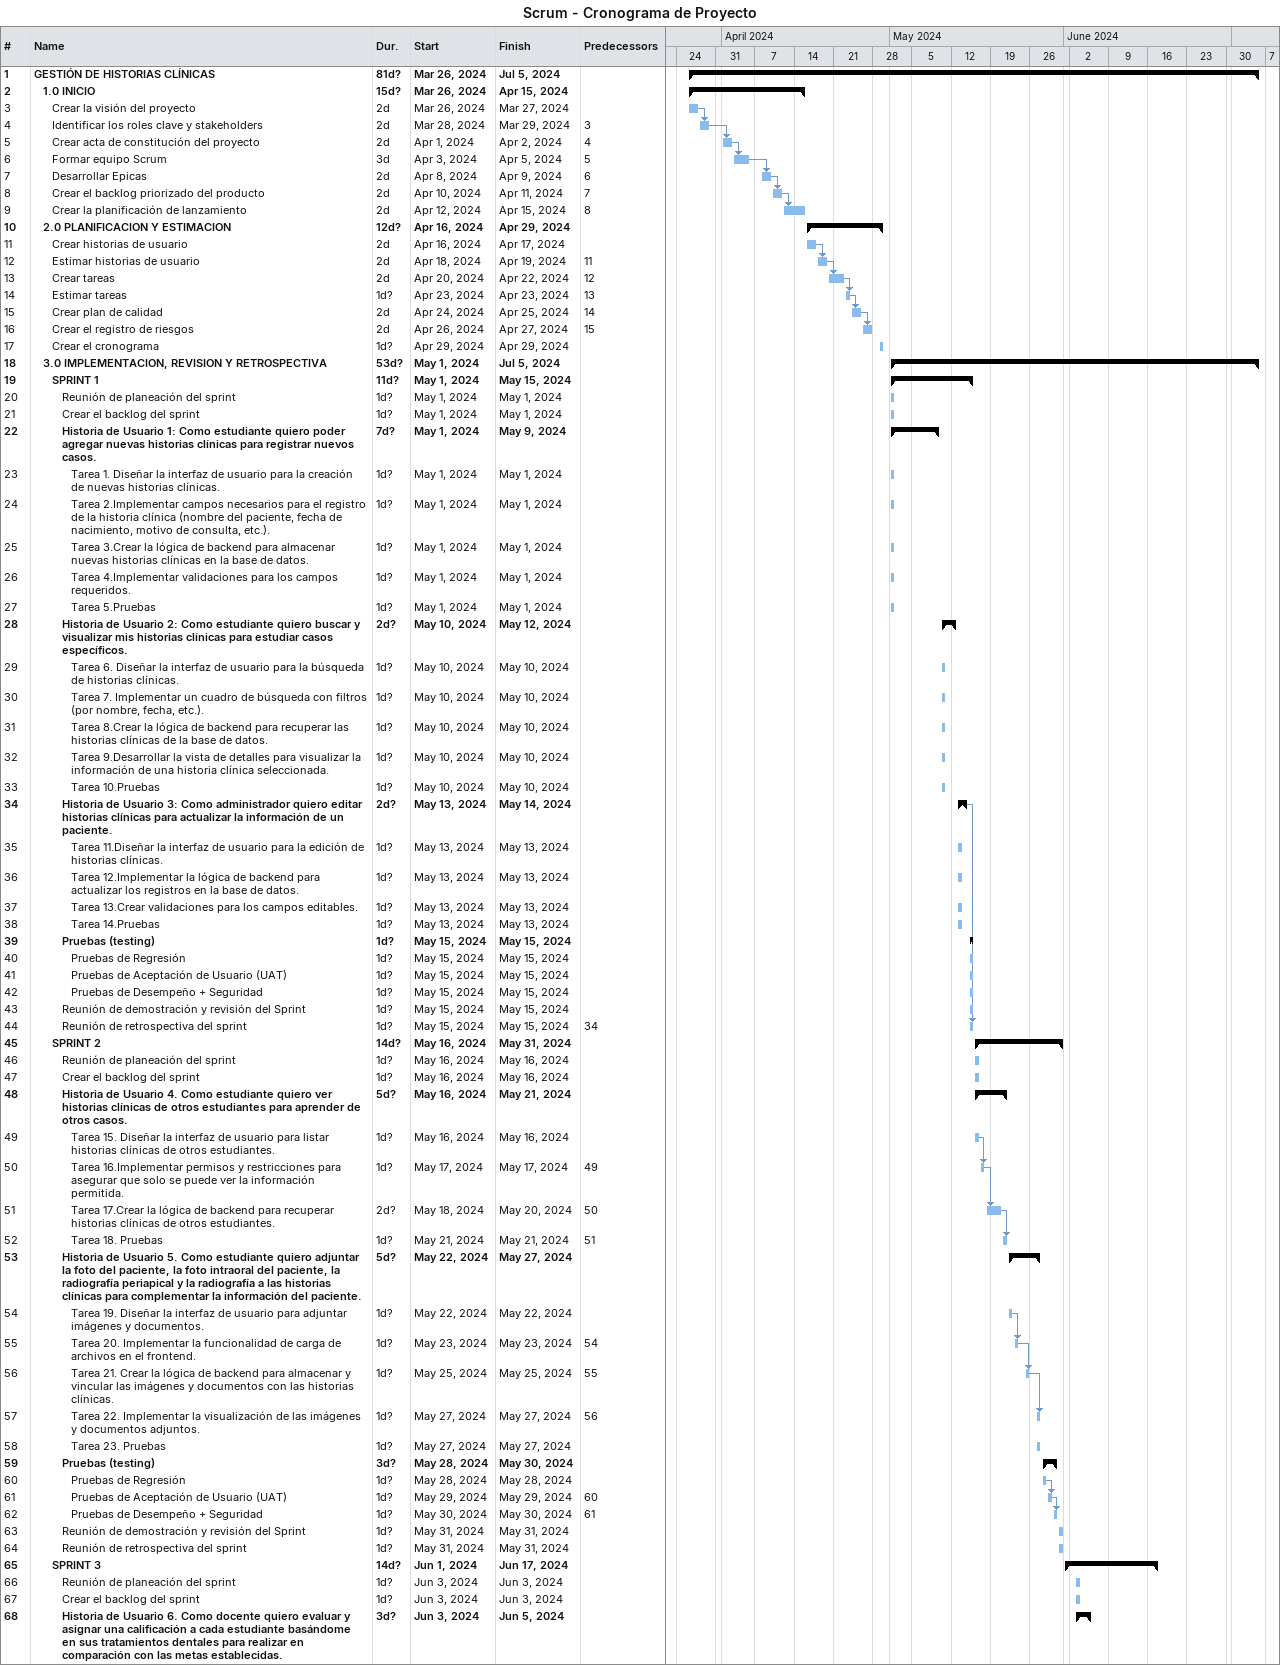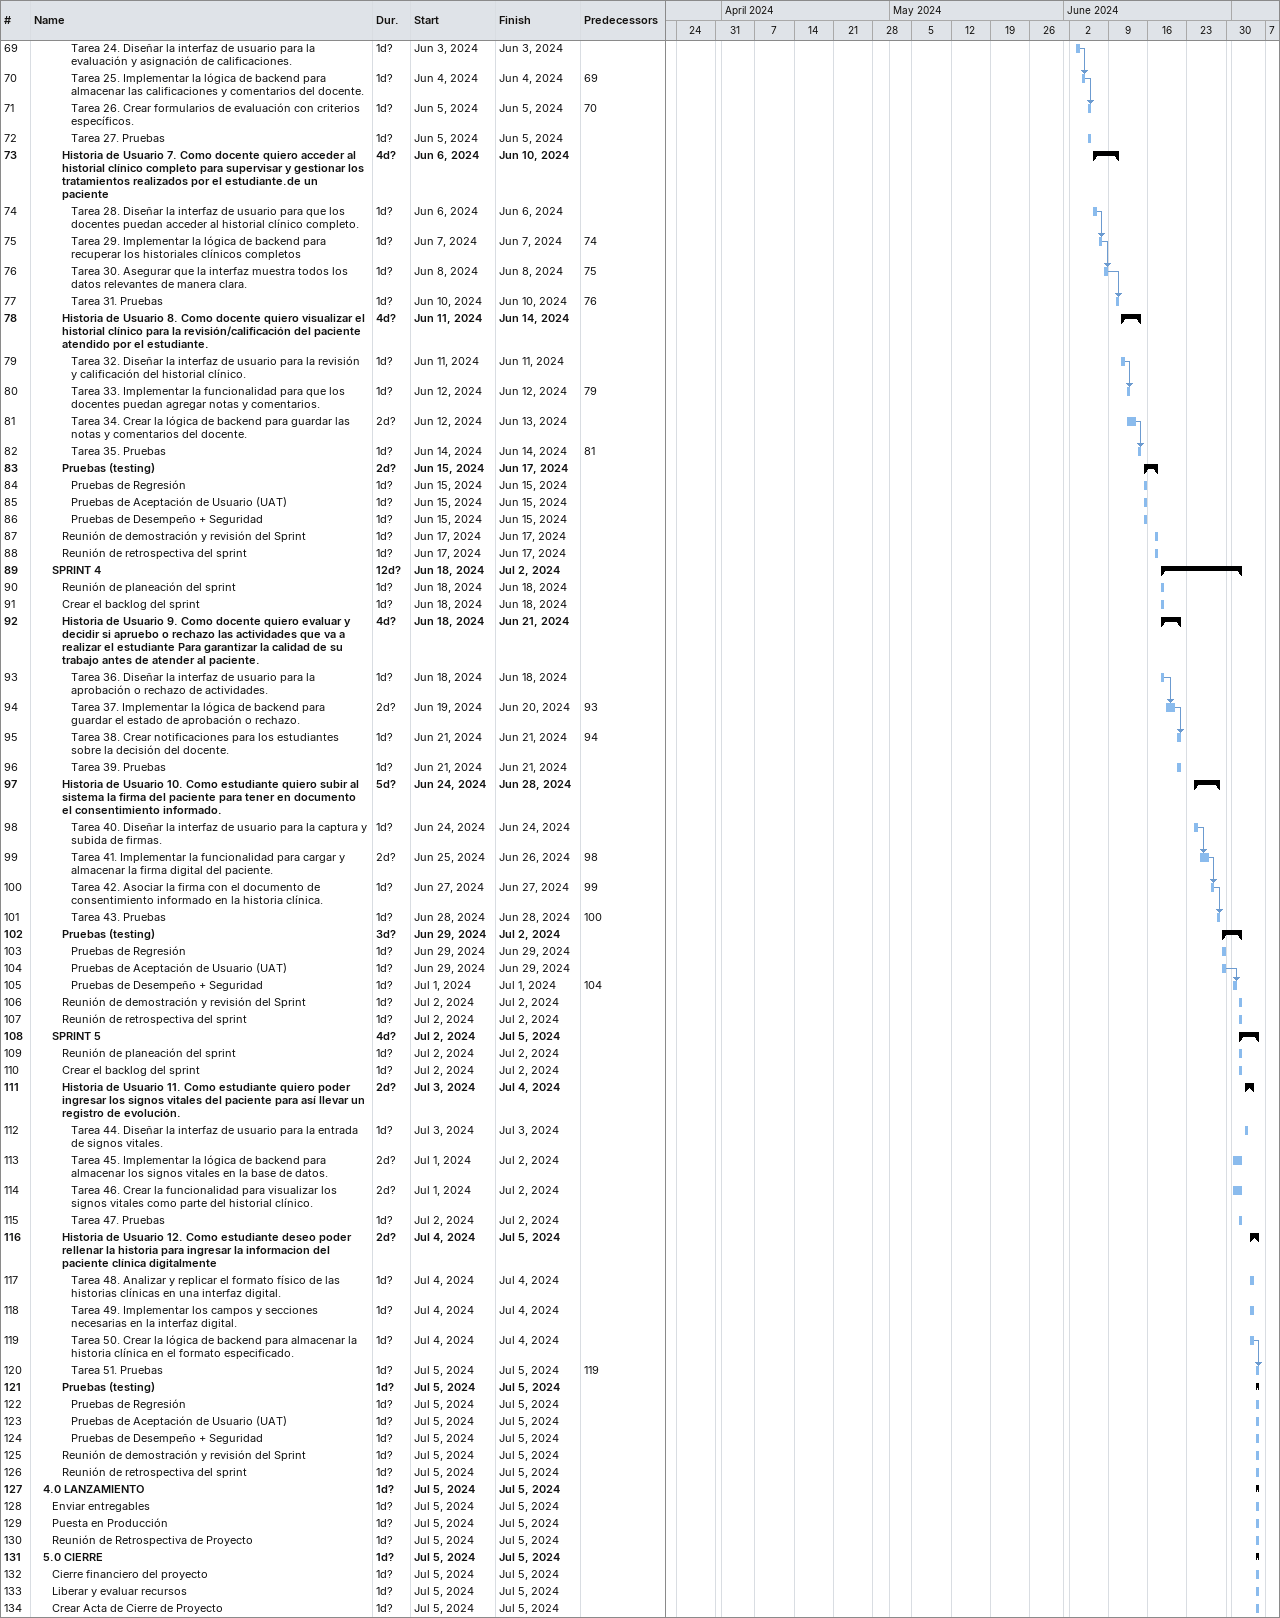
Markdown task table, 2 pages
Scrum - Cronograma de Proyecto

| ID | Level | Task | Duration | Start | Finish | Predecessors |
|---|---|---|---|---|---|---|
| 1 | 1 | **GESTIÓN DE HISTORIAS CLÍNICAS** | 81d? | 2024-03-26 | 2024-07-05 |  |
| 2 | 2 | **1.0 INICIO** | 15d? | 2024-03-26 | 2024-04-15 |  |
| 3 | 3 | Crear la visión del proyecto | 2d | 2024-03-26 | 2024-03-27 |  |
| 4 | 3 | Identificar los roles clave y stakeholders | 2d | 2024-03-28 | 2024-03-29 | 3 |
| 5 | 3 | Crear acta de constitución del proyecto | 2d | 2024-04-01 | 2024-04-02 | 4 |
| 6 | 3 | Formar equipo Scrum | 3d | 2024-04-03 | 2024-04-05 | 5 |
| 7 | 3 | Desarrollar Epicas | 2d | 2024-04-08 | 2024-04-09 | 6 |
| 8 | 3 | Crear el backlog priorizado del producto | 2d | 2024-04-10 | 2024-04-11 | 7 |
| 9 | 3 | Crear la planificación de lanzamiento | 2d | 2024-04-12 | 2024-04-15 | 8 |
| 10 | 2 | **2.0 PLANIFICACION Y ESTIMACION** | 12d? | 2024-04-16 | 2024-04-29 |  |
| 11 | 3 | Crear historias de usuario | 2d | 2024-04-16 | 2024-04-17 |  |
| 12 | 3 | Estimar historias de usuario | 2d | 2024-04-18 | 2024-04-19 | 11 |
| 13 | 3 | Crear tareas | 2d | 2024-04-20 | 2024-04-22 | 12 |
| 14 | 3 | Estimar tareas | 1d? | 2024-04-23 | 2024-04-23 | 13 |
| 15 | 3 | Crear plan de calidad | 2d | 2024-04-24 | 2024-04-25 | 14 |
| 16 | 3 | Crear el registro de riesgos | 2d | 2024-04-26 | 2024-04-27 | 15 |
| 17 | 3 | Crear el cronograma | 1d? | 2024-04-29 | 2024-04-29 |  |
| 18 | 2 | **3.0 IMPLEMENTACION, REVISION Y RETROSPECTIVA** | 53d? | 2024-05-01 | 2024-07-05 |  |
| 19 | 3 | **SPRINT 1** | 11d? | 2024-05-01 | 2024-05-15 |  |
| 20 | 4 | Reunión de planeación del sprint | 1d? | 2024-05-01 | 2024-05-01 |  |
| 21 | 4 | Crear el backlog del sprint | 1d? | 2024-05-01 | 2024-05-01 |  |
| 22 | 4 | **Historia de Usuario 1: Como estudiante quiero poder agregar nuevas historias clínicas para registrar nuevos casos.** | 7d? | 2024-05-01 | 2024-05-09 |  |
| 23 | 5 | Tarea 1. Diseñar la interfaz de usuario para la creación de nuevas historias clínicas. | 1d? | 2024-05-01 | 2024-05-01 |  |
| 24 | 5 | Tarea 2.Implementar campos necesarios para el registro de la historia clínica (nombre del paciente, fecha de nacimiento, motivo de consulta, etc.). | 1d? | 2024-05-01 | 2024-05-01 |  |
| 25 | 5 | Tarea 3.Crear la lógica de backend para almacenar nuevas historias clínicas en la base de datos. | 1d? | 2024-05-01 | 2024-05-01 |  |
| 26 | 5 | Tarea 4.Implementar validaciones para los campos requeridos. | 1d? | 2024-05-01 | 2024-05-01 |  |
| 27 | 5 | Tarea 5.Pruebas | 1d? | 2024-05-01 | 2024-05-01 |  |
| 28 | 4 | **Historia de Usuario 2: Como estudiante quiero buscar y visualizar mis historias clínicas para estudiar casos específicos.** | 2d? | 2024-05-10 | 2024-05-12 |  |
| 29 | 5 | Tarea 6. Diseñar la interfaz de usuario para la búsqueda de historias clínicas. | 1d? | 2024-05-10 | 2024-05-10 |  |
| 30 | 5 | Tarea 7. Implementar un cuadro de búsqueda con filtros (por nombre, fecha, etc.). | 1d? | 2024-05-10 | 2024-05-10 |  |
| 31 | 5 | Tarea 8.Crear la lógica de backend para recuperar las historias clínicas de la base de datos. | 1d? | 2024-05-10 | 2024-05-10 |  |
| 32 | 5 | Tarea 9.Desarrollar la vista de detalles para visualizar la información de una historia clínica seleccionada. | 1d? | 2024-05-10 | 2024-05-10 |  |
| 33 | 5 | Tarea 10.Pruebas | 1d? | 2024-05-10 | 2024-05-10 |  |
| 34 | 4 | **Historia de Usuario 3: Como administrador quiero editar historias clínicas para actualizar la información de un paciente.** | 2d? | 2024-05-13 | 2024-05-14 |  |
| 35 | 5 | Tarea 11.Diseñar la interfaz de usuario para la edición de historias clínicas. | 1d? | 2024-05-13 | 2024-05-13 |  |
| 36 | 5 | Tarea 12.Implementar la lógica de backend para actualizar los registros en la base de datos. | 1d? | 2024-05-13 | 2024-05-13 |  |
| 37 | 5 | Tarea 13.Crear validaciones para los campos editables. | 1d? | 2024-05-13 | 2024-05-13 |  |
| 38 | 5 | Tarea 14.Pruebas | 1d? | 2024-05-13 | 2024-05-13 |  |
| 39 | 4 | **Pruebas (testing)** | 1d? | 2024-05-15 | 2024-05-15 |  |
| 40 | 5 | Pruebas de Regresión | 1d? | 2024-05-15 | 2024-05-15 |  |
| 41 | 5 | Pruebas de Aceptación de Usuario (UAT) | 1d? | 2024-05-15 | 2024-05-15 |  |
| 42 | 5 | Pruebas de Desempeño + Seguridad | 1d? | 2024-05-15 | 2024-05-15 |  |
| 43 | 4 | Reunión de demostración y revisión del Sprint | 1d? | 2024-05-15 | 2024-05-15 |  |
| 44 | 4 | Reunión de retrospectiva del sprint | 1d? | 2024-05-15 | 2024-05-15 | 34 |
| 45 | 3 | **SPRINT 2** | 14d? | 2024-05-16 | 2024-05-31 |  |
| 46 | 4 | Reunión de planeación del sprint | 1d? | 2024-05-16 | 2024-05-16 |  |
| 47 | 4 | Crear el backlog del sprint | 1d? | 2024-05-16 | 2024-05-16 |  |
| 48 | 4 | **Historia de Usuario 4. Como estudiante quiero ver historias clínicas de otros estudiantes para aprender de otros casos.** | 5d? | 2024-05-16 | 2024-05-21 |  |
| 49 | 5 | Tarea 15. Diseñar la interfaz de usuario para listar historias clínicas de otros estudiantes. | 1d? | 2024-05-16 | 2024-05-16 |  |
| 50 | 5 | Tarea 16.Implementar permisos y restricciones para asegurar que solo se puede ver la información permitida. | 1d? | 2024-05-17 | 2024-05-17 | 49 |
| 51 | 5 | Tarea 17.Crear la lógica de backend para recuperar historias clínicas de otros estudiantes. | 2d? | 2024-05-18 | 2024-05-20 | 50 |
| 52 | 5 | Tarea 18. Pruebas | 1d? | 2024-05-21 | 2024-05-21 | 51 |
| 53 | 4 | **Historia de Usuario 5. Como estudiante quiero adjuntar la foto del paciente, la foto intraoral del paciente, la radiografía periapical y la radiografía a las historias clínicas para complementar la información del paciente.** | 5d? | 2024-05-22 | 2024-05-27 |  |
| 54 | 5 | Tarea 19. Diseñar la interfaz de usuario para adjuntar imágenes y documentos. | 1d? | 2024-05-22 | 2024-05-22 |  |
| 55 | 5 | Tarea 20. Implementar la funcionalidad de carga de archivos en el frontend. | 1d? | 2024-05-23 | 2024-05-23 | 54 |
| 56 | 5 | Tarea 21. Crear la lógica de backend para almacenar y vincular las imágenes y documentos con las historias clínicas. | 1d? | 2024-05-25 | 2024-05-25 | 55 |
| 57 | 5 | Tarea 22. Implementar la visualización de las imágenes y documentos adjuntos. | 1d? | 2024-05-27 | 2024-05-27 | 56 |
| 58 | 5 | Tarea 23. Pruebas | 1d? | 2024-05-27 | 2024-05-27 |  |
| 59 | 4 | **Pruebas (testing)** | 3d? | 2024-05-28 | 2024-05-30 |  |
| 60 | 5 | Pruebas de Regresión | 1d? | 2024-05-28 | 2024-05-28 |  |
| 61 | 5 | Pruebas de Aceptación de Usuario (UAT) | 1d? | 2024-05-29 | 2024-05-29 | 60 |
| 62 | 5 | Pruebas de Desempeño + Seguridad | 1d? | 2024-05-30 | 2024-05-30 | 61 |
| 63 | 4 | Reunión de demostración y revisión del Sprint | 1d? | 2024-05-31 | 2024-05-31 |  |
| 64 | 4 | Reunión de retrospectiva del sprint | 1d? | 2024-05-31 | 2024-05-31 |  |
| 65 | 3 | **SPRINT 3** | 14d? | 2024-06-01 | 2024-06-17 |  |
| 66 | 4 | Reunión de planeación del sprint | 1d? | 2024-06-03 | 2024-06-03 |  |
| 67 | 4 | Crear el backlog del sprint | 1d? | 2024-06-03 | 2024-06-03 |  |
| 68 | 4 | **Historia de Usuario 6. Como docente quiero evaluar y asignar una calificación a cada estudiante basándome en sus tratamientos dentales para realizar en comparación con las metas establecidas.** | 3d? | 2024-06-03 | 2024-06-05 |  |
| 69 | 5 | Tarea 24. Diseñar la interfaz de usuario para la evaluación y asignación de calificaciones. | 1d? | 2024-06-03 | 2024-06-03 |  |
| 70 | 5 | Tarea 25. Implementar la lógica de backend para almacenar las calificaciones y comentarios del docente. | 1d? | 2024-06-04 | 2024-06-04 | 69 |
| 71 | 5 | Tarea 26. Crear formularios de evaluación con criterios específicos. | 1d? | 2024-06-05 | 2024-06-05 | 70 |
| 72 | 5 | Tarea 27. Pruebas | 1d? | 2024-06-05 | 2024-06-05 |  |
| 73 | 4 | **Historia de Usuario 7. Como docente quiero acceder al historial clínico completo para supervisar y gestionar los tratamientos realizados por el estudiante.de un paciente** | 4d? | 2024-06-06 | 2024-06-10 |  |
| 74 | 5 | Tarea 28. Diseñar la interfaz de usuario para que los docentes puedan acceder al historial clínico completo. | 1d? | 2024-06-06 | 2024-06-06 |  |
| 75 | 5 | Tarea 29. Implementar la lógica de backend para recuperar los historiales clínicos completos | 1d? | 2024-06-07 | 2024-06-07 | 74 |
| 76 | 5 | Tarea 30. Asegurar que la interfaz muestra todos los datos relevantes de manera clara. | 1d? | 2024-06-08 | 2024-06-08 | 75 |
| 77 | 5 | Tarea 31. Pruebas | 1d? | 2024-06-10 | 2024-06-10 | 76 |
| 78 | 4 | **Historia de Usuario 8. Como docente quiero visualizar el historial clínico para la revisión/calificación del paciente atendido por el estudiante.** | 4d? | 2024-06-11 | 2024-06-14 |  |
| 79 | 5 | Tarea 32. Diseñar la interfaz de usuario para la revisión y calificación del historial clínico. | 1d? | 2024-06-11 | 2024-06-11 |  |
| 80 | 5 | Tarea 33. Implementar la funcionalidad para que los docentes puedan agregar notas y comentarios. | 1d? | 2024-06-12 | 2024-06-12 | 79 |
| 81 | 5 | Tarea 34. Crear la lógica de backend para guardar las notas y comentarios del docente. | 2d? | 2024-06-12 | 2024-06-13 |  |
| 82 | 5 | Tarea 35. Pruebas | 1d? | 2024-06-14 | 2024-06-14 | 81 |
| 83 | 4 | **Pruebas (testing)** | 2d? | 2024-06-15 | 2024-06-17 |  |
| 84 | 5 | Pruebas de Regresión | 1d? | 2024-06-15 | 2024-06-15 |  |
| 85 | 5 | Pruebas de Aceptación de Usuario (UAT) | 1d? | 2024-06-15 | 2024-06-15 |  |
| 86 | 5 | Pruebas de Desempeño + Seguridad | 1d? | 2024-06-15 | 2024-06-15 |  |
| 87 | 4 | Reunión de demostración y revisión del Sprint | 1d? | 2024-06-17 | 2024-06-17 |  |
| 88 | 4 | Reunión de retrospectiva del sprint | 1d? | 2024-06-17 | 2024-06-17 |  |
| 89 | 3 | **SPRINT 4** | 12d? | 2024-06-18 | 2024-07-02 |  |
| 90 | 4 | Reunión de planeación del sprint | 1d? | 2024-06-18 | 2024-06-18 |  |
| 91 | 4 | Crear el backlog del sprint | 1d? | 2024-06-18 | 2024-06-18 |  |
| 92 | 4 | **Historia de Usuario 9. Como docente quiero evaluar y decidir si apruebo o rechazo las actividades que va a realizar el estudiante Para garantizar la calidad de su trabajo antes de atender al paciente.** | 4d? | 2024-06-18 | 2024-06-21 |  |
| 93 | 5 | Tarea 36. Diseñar la interfaz de usuario para la aprobación o rechazo de actividades. | 1d? | 2024-06-18 | 2024-06-18 |  |
| 94 | 5 | Tarea 37. Implementar la lógica de backend para guardar el estado de aprobación o rechazo. | 2d? | 2024-06-19 | 2024-06-20 | 93 |
| 95 | 5 | Tarea 38. Crear notificaciones para los estudiantes sobre la decisión del docente. | 1d? | 2024-06-21 | 2024-06-21 | 94 |
| 96 | 5 | Tarea 39. Pruebas | 1d? | 2024-06-21 | 2024-06-21 |  |
| 97 | 4 | **Historia de Usuario 10. Como estudiante quiero subir al sistema la firma del paciente para tener en documento el consentimiento informado.** | 5d? | 2024-06-24 | 2024-06-28 |  |
| 98 | 5 | Tarea 40. Diseñar la interfaz de usuario para la captura y subida de firmas. | 1d? | 2024-06-24 | 2024-06-24 |  |
| 99 | 5 | Tarea 41. Implementar la funcionalidad para cargar y almacenar la firma digital del paciente. | 2d? | 2024-06-25 | 2024-06-26 | 98 |
| 100 | 5 | Tarea 42. Asociar la firma con el documento de consentimiento informado en la historia clínica. | 1d? | 2024-06-27 | 2024-06-27 | 99 |
| 101 | 5 | Tarea 43. Pruebas | 1d? | 2024-06-28 | 2024-06-28 | 100 |
| 102 | 4 | **Pruebas (testing)** | 3d? | 2024-06-29 | 2024-07-02 |  |
| 103 | 5 | Pruebas de Regresión | 1d? | 2024-06-29 | 2024-06-29 |  |
| 104 | 5 | Pruebas de Aceptación de Usuario (UAT) | 1d? | 2024-06-29 | 2024-06-29 |  |
| 105 | 5 | Pruebas de Desempeño + Seguridad | 1d? | 2024-07-01 | 2024-07-01 | 104 |
| 106 | 4 | Reunión de demostración y revisión del Sprint | 1d? | 2024-07-02 | 2024-07-02 |  |
| 107 | 4 | Reunión de retrospectiva del sprint | 1d? | 2024-07-02 | 2024-07-02 |  |
| 108 | 3 | **SPRINT 5** | 4d? | 2024-07-02 | 2024-07-05 |  |
| 109 | 4 | Reunión de planeación del sprint | 1d? | 2024-07-02 | 2024-07-02 |  |
| 110 | 4 | Crear el backlog del sprint | 1d? | 2024-07-02 | 2024-07-02 |  |
| 111 | 4 | **Historia de Usuario 11. Como estudiante quiero poder ingresar los signos vitales del paciente para así llevar un registro de evolución.** | 2d? | 2024-07-03 | 2024-07-04 |  |
| 112 | 5 | Tarea 44. Diseñar la interfaz de usuario para la entrada de signos vitales. | 1d? | 2024-07-03 | 2024-07-03 |  |
| 113 | 5 | Tarea 45. Implementar la lógica de backend para almacenar los signos vitales en la base de datos. | 2d? | 2024-07-01 | 2024-07-02 |  |
| 114 | 5 | Tarea 46. Crear la funcionalidad para visualizar los signos vitales como parte del historial clínico. | 2d? | 2024-07-01 | 2024-07-02 |  |
| 115 | 5 | Tarea 47. Pruebas | 1d? | 2024-07-02 | 2024-07-02 |  |
| 116 | 4 | **Historia de Usuario 12. Como estudiante deseo poder rellenar la historia para ingresar la informacion del paciente clínica digitalmente** | 2d? | 2024-07-04 | 2024-07-05 |  |
| 117 | 5 | Tarea 48. Analizar y replicar el formato físico de las historias clínicas en una interfaz digital. | 1d? | 2024-07-04 | 2024-07-04 |  |
| 118 | 5 | Tarea 49. Implementar los campos y secciones necesarias en la interfaz digital. | 1d? | 2024-07-04 | 2024-07-04 |  |
| 119 | 5 | Tarea 50. Crear la lógica de backend para almacenar la historia clínica en el formato especificado. | 1d? | 2024-07-04 | 2024-07-04 |  |
| 120 | 5 | Tarea 51. Pruebas | 1d? | 2024-07-05 | 2024-07-05 | 119 |
| 121 | 4 | **Pruebas (testing)** | 1d? | 2024-07-05 | 2024-07-05 |  |
| 122 | 5 | Pruebas de Regresión | 1d? | 2024-07-05 | 2024-07-05 |  |
| 123 | 5 | Pruebas de Aceptación de Usuario (UAT) | 1d? | 2024-07-05 | 2024-07-05 |  |
| 124 | 5 | Pruebas de Desempeño + Seguridad | 1d? | 2024-07-05 | 2024-07-05 |  |
| 125 | 4 | Reunión de demostración y revisión del Sprint | 1d? | 2024-07-05 | 2024-07-05 |  |
| 126 | 4 | Reunión de retrospectiva del sprint | 1d? | 2024-07-05 | 2024-07-05 |  |
| 127 | 2 | **4.0 LANZAMIENTO** | 1d? | 2024-07-05 | 2024-07-05 |  |
| 128 | 3 | Enviar entregables | 1d? | 2024-07-05 | 2024-07-05 |  |
| 129 | 3 | Puesta en Producción | 1d? | 2024-07-05 | 2024-07-05 |  |
| 130 | 3 | Reunión de Retrospectiva de Proyecto | 1d? | 2024-07-05 | 2024-07-05 |  |
| 131 | 2 | **5.0 CIERRE** | 1d? | 2024-07-05 | 2024-07-05 |  |
| 132 | 3 | Cierre financiero del proyecto | 1d? | 2024-07-05 | 2024-07-05 |  |
| 133 | 3 | Liberar y evaluar recursos | 1d? | 2024-07-05 | 2024-07-05 |  |
| 134 | 3 | Crear Acta de Cierre de Proyecto | 1d? | 2024-07-05 | 2024-07-05 |  |
